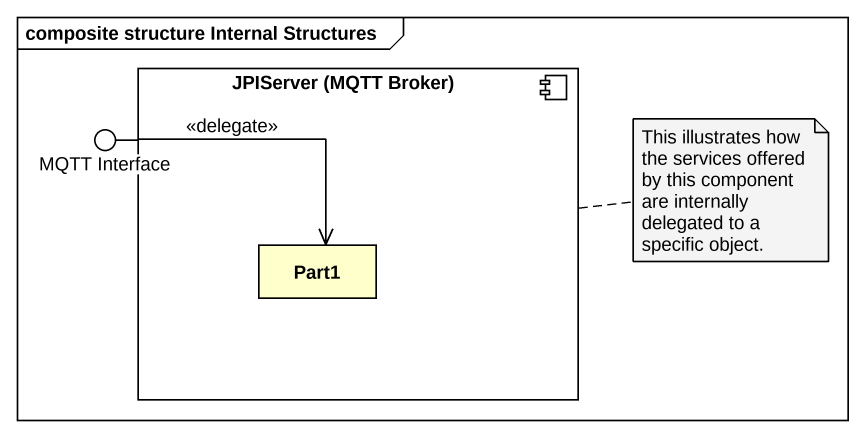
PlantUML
@startuml
mainframe composite structure Internal Structures
component "JPIServer (MQTT Broker)" as JPIServer_MQTT_Broker {
  rectangle Part1
}
() "MQTT Interface" as MQTT_Interface
JPIServer_MQTT_Broker -left- MQTT_Interface
MQTT_Interface --> Part1 : <<delegate>>
note right of JPIServer_MQTT_Broker : This illustrates how the services offered by this component are internally delegated to a specific object.
@enduml
